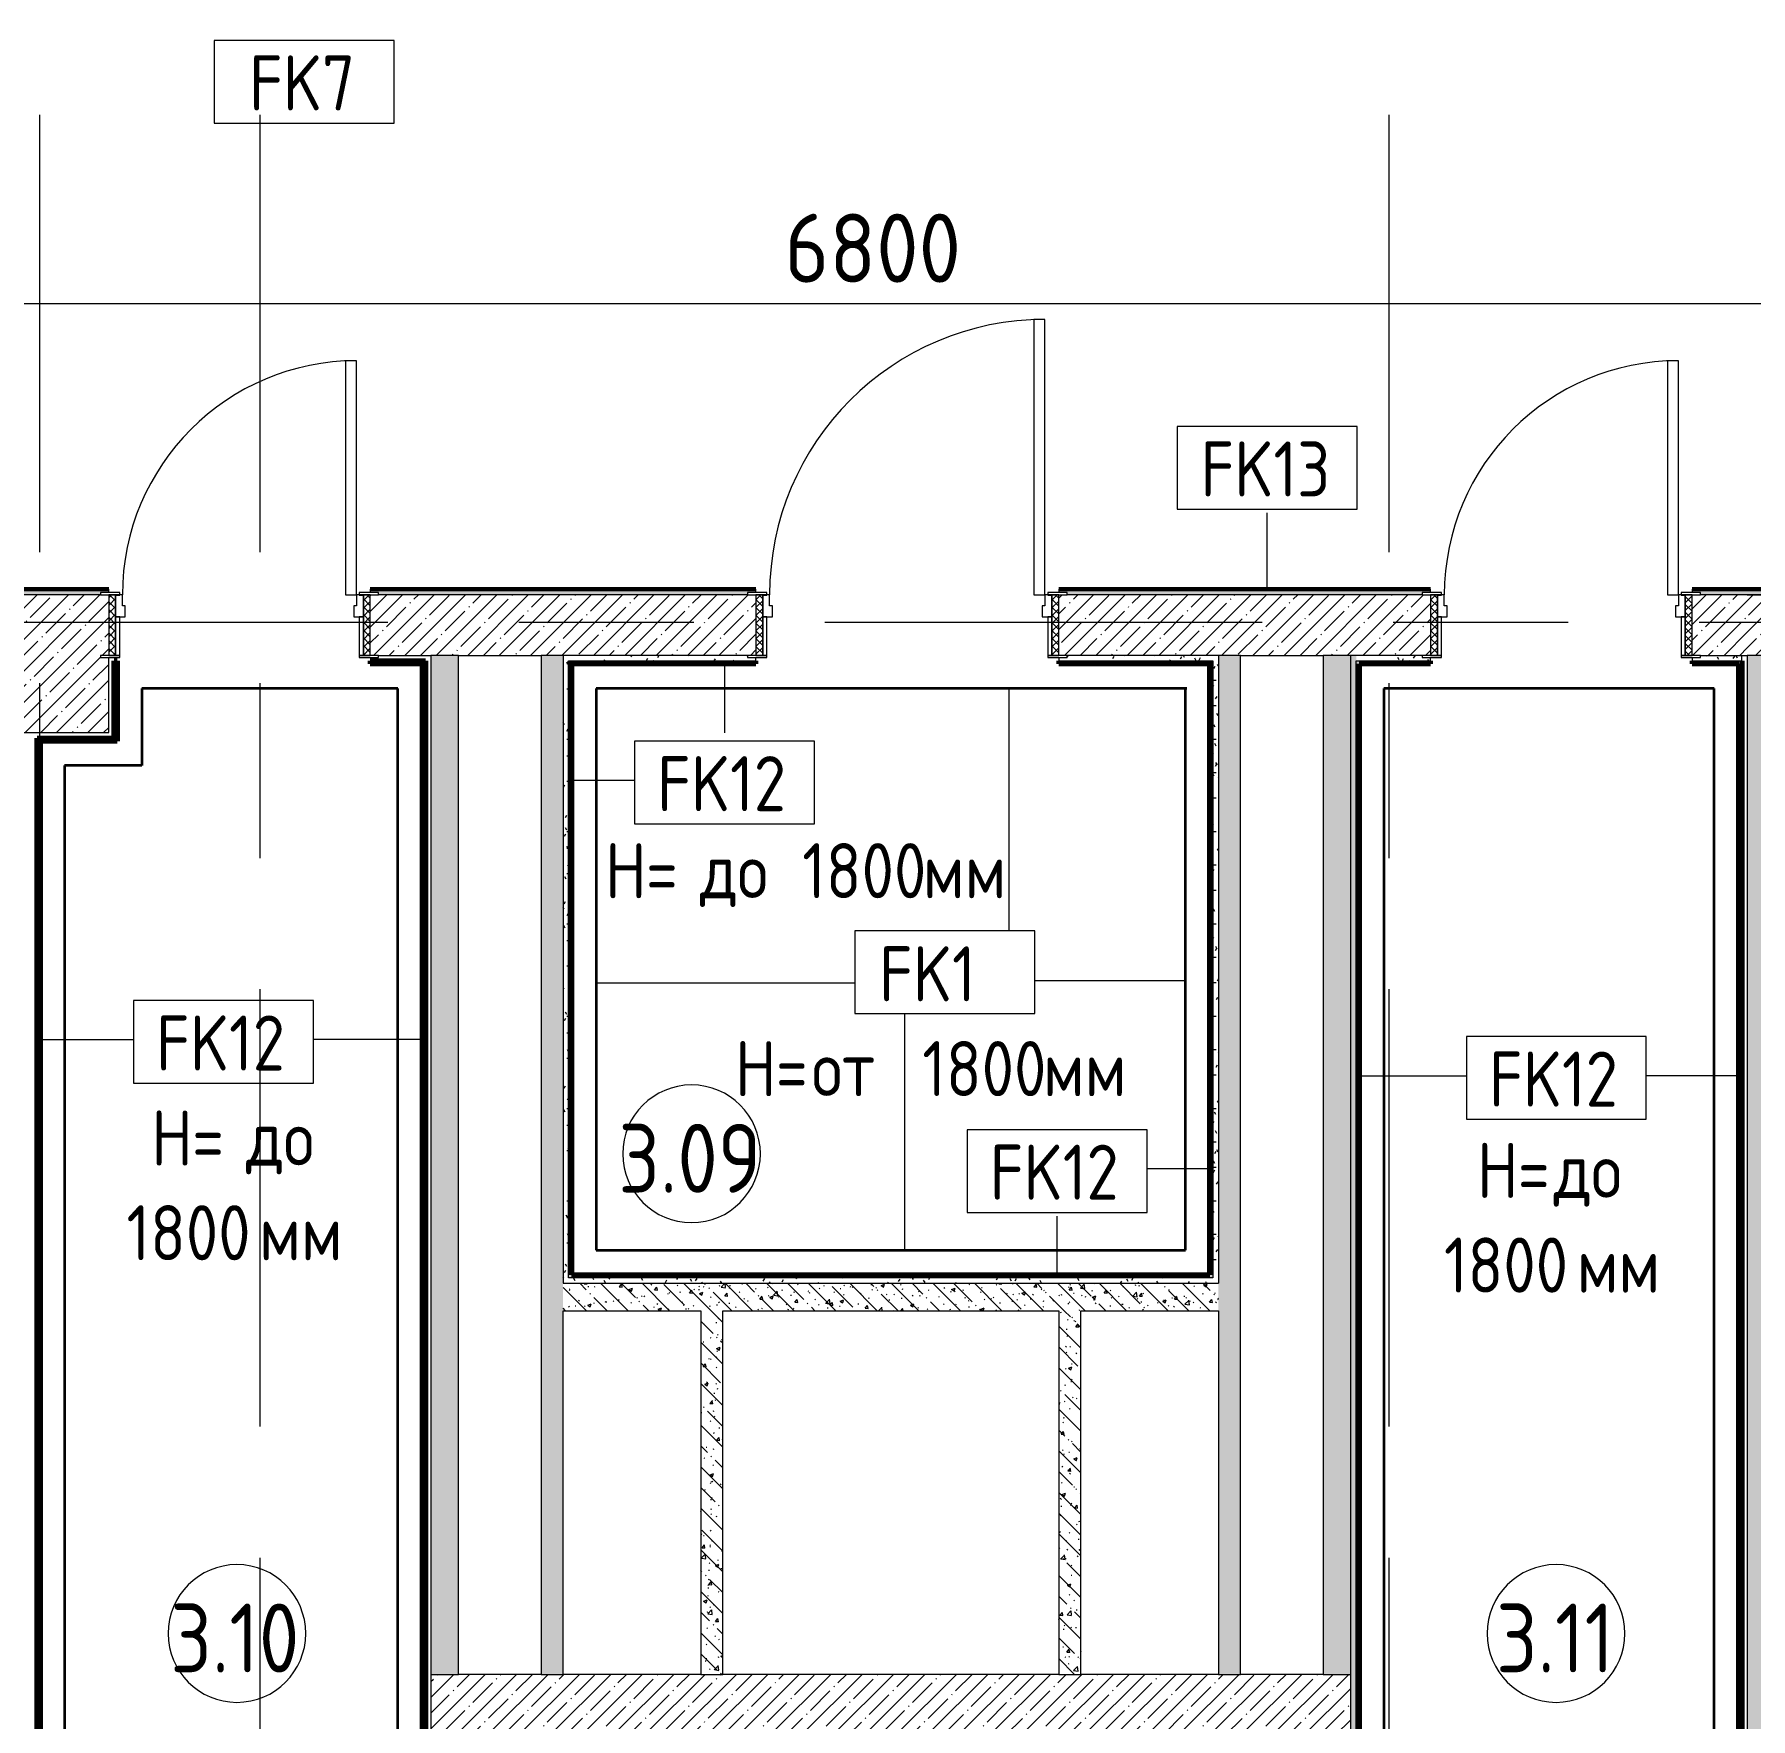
# Model space of a CAD drawing. Header units: millimetres. Extents: x 35524 to 235479, y -8553 to 29000.
# Drawn here: x 65640 to 71872, y 3819 to 9935 of the extents above; entities that cross this region are included whole.
import ezdxf

# ---------------------------------------------------------------- set-up
doc = ezdxf.new("R2010")
doc.units = ezdxf.units.MM
doc.linetypes.add('Осевая', pattern=[3175, 635, -476.25, 1587.5, -476.25])
for name, color, linetype, lineweight in [('A-ANNO-DIMS', 7, 'Continuous', 9), ('A-ANNO-DIMS-100', 7, 'Continuous', 9), ('A-AREA-IDEN', 7, 'Continuous', 9), ('A-DETL', 7, 'Continuous', 9), ('A-DETL-1', 7, 'Continuous', 35), ('A-DOOR', 7, 'Continuous', 9), ('A-DOOR-1', 7, 'Continuous', 13), ('A-DOOR-FRAM', 7, 'Continuous', 13), ('A-DOOR-FRAM-1', 7, 'Continuous', 9), ('A-WALL', 7, 'Continuous', 9), ('A-WALL-IDEN', 7, 'Continuous', 9), ('I-WALL', 7, 'Continuous', 9), ('S-COLS', 7, 'Continuous', 9), ('Оси-2', 7, 'Осевая', 9)]:
    doc.layers.add(name, color=color, linetype=linetype, lineweight=lineweight)
for name, color, linetype, lineweight, true_color in [('G-ANNO-TEXT-1', 7, 'Continuous', 9, 0x3c3c3c), ('I-WALL-16', 7, 'Continuous', 70, 0x3f92ba), ('I-WALL-2', 7, 'Continuous', 9, 0x3f92ba), ('I-WALL-4', 7, 'Continuous', 9, 0xc0c0c0), ('I-WALL-6', 5, 'Continuous', 53, 0x0000ff)]:
    doc.layers.add(name, color=color, linetype=linetype, lineweight=lineweight, true_color=true_color)
doc.styles.add('GOST Common_1', font='GOST_Common.ttf', dxfattribs={"width": 0.9, "height": 250})
doc.styles.add('GOST Common_2', font='GOST_Common.ttf', dxfattribs={"width": 0.9, "height": 200})
doc.styles.add('ISOCPEUR', font='isocpeur.ttf', dxfattribs={"width": 0.9, "height": 250})
doc.dimstyles.new('ISO-2_5_0_9К_БОЛЬШОЙ_1', dxfattribs={"dimscale": 304.8, "dimtxt": 248.995294, "dimasz": 0.492126, "dimexe": 0.393701, "dimexo": 0.984252, "dimgap": 0, "dimtad": 1, "dimdec": 0, "dimrnd": 10, "dimzin": 0, "dimdsep": 46, "dimtxsty": 'ISOCPEUR', "dimblk1": 'OBLIQUE', "dimblk2": 'OBLIQUE', "dimsah": 1, "dimcen": 0.09, "dimdle": 0.393701, "dimazin": 0, "dimtfac": 1, "dimtdec": 4, "dimtix": 1, "dimtmove": 0, "dimatfit": 3, "dimfxl": 1, "dimtvp": 1, "dimtolj": 1, "dimtzin": 0, "dimarcsym": 2})
pattern_1 = [(45, (0, 0), (-57.02463, 57.02463), []), (45, (57.025, 0), (-57.02463, 57.02463), [100.806, -20.161, 3.353, -16.808])]
pattern_2 = [(135, (0, 0), (-75.43415, -75.43415), [106.68, -17.78, 3.556, -17.78]), (135, (0, 75.39), (-75.43415, -75.43415), []), (50, (0, 0), (127.52922, -11.15758), [13.335, -146.685]), (355, (0, 0), (-24.66966, 133.74002), [10.668, -117.348]), (100.451, (10.63, -0.93), (102.85973, 122.58178), [11.333, -124.663]), (46.184, (0, 35.56), (189.75516, -29.43036), [20.002, -220.027]), (96.636, (15.81, 33.1), (166.1822, 173.1996), [17, -186.995]), (351.184, (0, 35.56), (166.18393, 173.1976), [16.002, -176.022]), (21, (17.78, 26.67), (106.13027, -71.58603), [13.335, -146.685]), (326, (17.78, 26.67), (43.26188, 128.93175), [10.668, -117.348]), (71.451, (26.62, 20.7), (149.39198, 57.34505), [11.333, -124.663]), (37.5, (0, 0), (2.162228, 59.188357), [3.353, -112.573, 3.353, -115.773, -117.793]), (37.5, (0, 0), (2.162228, 59.188357), [-235.052, 3.353, -114.44]), (7.5, (0, 0), (46.77386, 70.12615), [3.353, -64.567, 3.353, -109.906, -44.894]), (7.5, (0, 0), (46.77386, 70.12615), [-181.178, 3.353, -41.542]), (327.5, (-39.65, 0), (94.91367, -4.010093), [3.353, -41.097, 3.353, -135.331, -184.023]), (327.5, (-39.65, 0), (94.91367, -4.010093), [-183.134, 3.353, -180.67]), (317.5, (-57.43, 0), (103.69057, 17.79882), [3.353, -54.432, 3.353, -88.748, -130.683]), (317.5, (-57.43, 0), (103.69057, 17.79882), [-149.885, 3.353, -127.33])]
pattern_3 = [(0, (0, 0), (121.92, 30.48), [10.058, -81.382, 10.058, -81.382, -487.68]), (0, (0, 0), (121.92, 30.48), [-182.88, 10.058, -172.822, 10.058, -81.382, -213.36]), (0, (0, 0), (121.92, 30.48), [-457.2, 10.058, -50.902, 10.058, -142.342]), (120, (45.72, 15.24), (-87.356454, 90.345817), [10.058, -81.382, 10.058, -81.382, -487.68]), (120, (45.72, 15.24), (-87.356454, 90.345817), [-182.88, 10.058, -172.822, 10.058, -81.382, -213.36]), (120, (45.72, 15.24), (-87.356454, 90.345817), [-457.2, 10.058, -50.902, 10.058, -142.342]), (240, (60.96, 76.2), (-34.563546, -120.825817), [10.058, -81.382, 10.058, -81.382, -487.68]), (240, (60.96, 76.2), (-34.563546, -120.825817), [-182.88, 10.058, -172.822, 10.058, -81.382, -213.36]), (240, (60.96, 76.2), (-34.563546, -120.825817), [-457.2, 10.058, -50.902, 10.058, -142.342])]

# ---------------------------------------------------------------- blocks, each defined once
blk = doc.blocks.new('BSC_Колонна _Прямоугольная - 500х500-V13-План отделки стен 3 этажа в осях 12-23')
at = {"layer": 'S-COLS'}
h = blk.add_hatch(dxfattribs=at)
h.set_pattern_fill('FP_14', color=256, style=0, pattern_type=2)
h.set_pattern_definition([(45, (-65660, -7650), (-57.02463, 57.02463), []), (45, (-65602.975, -7650), (-57.02463, 57.02463), [100.806, -20.161, 3.353, -16.808])])
h.paths.add_polyline_path([(-250, -250), (250, -250), (250, 22), (220, 22), (220, 30), (250, 30), (250, 250), (-250, 250), (-250, 30)])
for p, q in [((220, 250), (-250, 250)), ((-250, 250), (-250, -250)), ((250, -250), (250, 22)), ((-250, -250), (250, -250))]:
    blk.add_line(p, q, dxfattribs=at)
blk = doc.blocks.new('110_Дверь_СКБ_1Ст_Внутренняя1 - Д-7_л__950x2100h_Туалет-21784696-План отделки стен 3 этажа в осях 12-23')
at = {"layer": 'A-DOOR'}
h = blk.add_hatch(dxfattribs=at)
h.set_pattern_fill('FP_33', color=256, style=0, pattern_type=2)
h.set_pattern_definition([(135, (1826.41, 174.685), (-14.14214, -14.14214), []), (225, (1826.41, 174.685), (14.14214, -14.14214), [])])
h.paths.add_polyline_path([(487.5, -110), (487.5, 110), (462.5, 110), (462.5, -110)])
at = {"layer": 'A-DOOR-FRAM-1'}
h = blk.add_hatch(dxfattribs=at)
h.set_pattern_fill('FP_34', color=256, style=0, pattern_type=2)
h.set_pattern_definition([(45, (-296.384, 174.685), (-14.1421, 14.1421), []), (135, (-296.384, 174.685), (-14.1421, -14.1421), [])])
h.paths.add_polyline_path([(-437.5, -110), (-437.5, 110), (-462.5, 110), (-462.5, -110)])
at = {"layer": 'A-DOOR'}
blk.add_arc((437.5, 110), 850, 90, 180, dxfattribs=at)
at = {"layer": 'A-DOOR-1'}
for p, q in [((437.5, 960), (397.5, 960)), ((397.5, 960), (397.5, 110)), ((437.5, 110), (437.5, 960)), ((397.5, 110), (437.5, 110))]:
    blk.add_line(p, q, dxfattribs=at)
at = {"layer": 'A-DOOR-FRAM'}
for p, q in [((-422.5, 118), (-492.5, 118)), ((-492.5, 118), (-492.5, 110)), ((-492.5, 110), (-422.5, 110)), ((-437.5, 110), (-462.5, 110)), ((-462.5, 110), (-462.5, -110)), ((-412.5, 110), (-437.5, 110)), ((-437.5, 110), (-437.5, 30)), ((-437.5, -110), (-437.5, 110)), ((-422.5, 110), (-437.5, 110)), ((-437.5, 110), (-437.5, 109)), ((-437.5, 109), (-422.5, 109)), ((-422.5, 110), (-422.5, 118)), ((-422.5, 109), (-422.5, 110)), ((-412.5, 70), (-412.5, 110)), ((-402.5, 70), (-412.5, 70)), ((-402.5, 30), (-402.5, 70)), ((437.5, 70), (427.5, 70)), ((427.5, 70), (427.5, 30)), ((437.5, 110), (437.5, 70)), ((462.5, 110), (437.5, 110)), ((517.5, 118), (447.5, 118)), ((447.5, 118), (447.5, 110)), ((462.5, 110), (447.5, 110)), ((447.5, 110), (447.5, 109)), ((447.5, 110), (517.5, 110)), ((447.5, 109), (462.5, 109)), ((462.5, 30), (462.5, 110)), ((487.5, 110), (462.5, 110)), ((462.5, 110), (462.5, -110)), ((462.5, 109), (462.5, 110)), ((487.5, -110), (487.5, 110)), ((517.5, 110), (517.5, 118)), ((-437.5, 30), (-402.5, 30)), ((-422.5, 30), (-437.5, 30)), ((-437.5, 30), (-437.5, -110)), ((-422.5, -110), (-422.5, 30)), ((427.5, 30), (462.5, 30)), ((462.5, 30), (447.5, 30)), ((447.5, 30), (447.5, -110)), ((462.5, -110), (462.5, 30)), ((-422.5, -110), (-492.5, -110)), ((-492.5, -110), (-492.5, -118)), ((-492.5, -118), (-422.5, -118)), ((-462.5, -110), (-437.5, -110)), ((-437.5, -110), (-422.5, -110)), ((-422.5, -118), (-422.5, -110)), ((447.5, -110), (462.5, -110)), ((517.5, -110), (447.5, -110)), ((447.5, -110), (447.5, -118)), ((447.5, -118), (517.5, -118)), ((462.5, -110), (487.5, -110)), ((517.5, -118), (517.5, -110))]:
    blk.add_line(p, q, dxfattribs=at)
blk = doc.blocks.new('110_Дверь_СКБ_1Ст_Внутренняя1 - Д-4 1100x2100h_су мгн-31586709-План отделки стен 3 этажа в осях 12-23')
at = {"layer": 'A-DOOR'}
h = blk.add_hatch(dxfattribs=at)
h.set_pattern_fill('FP_35', color=256, style=0, pattern_type=2)
h.set_pattern_definition([(135, (1751.41, 174.685), (-14.14214, -14.14214), []), (225, (1751.41, 174.685), (14.14214, -14.14214), [])])
h.paths.add_polyline_path([(562.5, -110), (562.5, 110), (537.5, 110), (537.5, -110)])
at = {"layer": 'A-DOOR-FRAM-1'}
h = blk.add_hatch(dxfattribs=at)
h.set_pattern_fill('FP_36', color=256, style=0, pattern_type=2)
h.set_pattern_definition([(45, (-371.384, 174.685), (-14.1421, 14.1421), []), (135, (-371.384, 174.685), (-14.1421, -14.1421), [])])
h.paths.add_polyline_path([(-512.5, -110), (-512.5, 110), (-537.5, 110), (-537.5, -110)])
at = {"layer": 'A-DOOR'}
blk.add_arc((512.5, 110), 1000, 90, 180, dxfattribs=at)
at = {"layer": 'A-DOOR-1'}
for p, q in [((512.5, 1110), (472.5, 1110)), ((472.5, 1110), (472.5, 110)), ((512.5, 110), (512.5, 1110)), ((472.5, 110), (512.5, 110))]:
    blk.add_line(p, q, dxfattribs=at)
at = {"layer": 'A-DOOR-FRAM'}
for p, q in [((-497.5, 118), (-567.5, 118)), ((-567.5, 118), (-567.5, 110)), ((-567.5, 110), (-497.5, 110)), ((-512.5, 110), (-537.5, 110)), ((-537.5, 110), (-537.5, -110)), ((-487.5, 110), (-512.5, 110)), ((-512.5, 110), (-512.5, 30)), ((-512.5, -110), (-512.5, 110)), ((-497.5, 110), (-512.5, 110)), ((-512.5, 110), (-512.5, 109)), ((-512.5, 109), (-497.5, 109)), ((-497.5, 110), (-497.5, 118)), ((-497.5, 109), (-497.5, 110)), ((-487.5, 70), (-487.5, 110)), ((-477.5, 70), (-487.5, 70)), ((-477.5, 30), (-477.5, 70)), ((512.5, 70), (502.5, 70)), ((502.5, 70), (502.5, 30)), ((512.5, 110), (512.5, 70)), ((537.5, 110), (512.5, 110)), ((592.5, 118), (522.5, 118)), ((522.5, 118), (522.5, 110)), ((537.5, 110), (522.5, 110)), ((522.5, 110), (522.5, 109)), ((522.5, 110), (592.5, 110)), ((522.5, 109), (537.5, 109)), ((537.5, 30), (537.5, 110)), ((562.5, 110), (537.5, 110)), ((537.5, 110), (537.5, -110)), ((537.5, 109), (537.5, 110)), ((562.5, -110), (562.5, 110)), ((592.5, 110), (592.5, 118)), ((-512.5, 30), (-477.5, 30)), ((-497.5, 30), (-512.5, 30)), ((-512.5, 30), (-512.5, -110)), ((-497.5, -110), (-497.5, 30)), ((502.5, 30), (537.5, 30)), ((537.5, 30), (522.5, 30)), ((522.5, 30), (522.5, -110)), ((537.5, -110), (537.5, 30)), ((-497.5, -110), (-567.5, -110)), ((-567.5, -110), (-567.5, -118)), ((-567.5, -118), (-497.5, -118)), ((-537.5, -110), (-512.5, -110)), ((-512.5, -110), (-497.5, -110)), ((-497.5, -118), (-497.5, -110)), ((522.5, -110), (537.5, -110)), ((592.5, -110), (522.5, -110)), ((522.5, -110), (522.5, -118)), ((522.5, -118), (592.5, -118)), ((537.5, -110), (562.5, -110)), ((592.5, -118), (592.5, -110))]:
    blk.add_line(p, q, dxfattribs=at)
blk = doc.blocks.new('Марка_Помещения - Номер-25198446-План отделки стен 3 этажа в осях 12-23')
at = {"layer": 'A-AREA-IDEN'}
for start, end in [(360, 180), (180, 360)]:
    blk.add_arc((0, 0), 2.5, start, end, dxfattribs=at)
blk = doc.blocks.new('М_стена_0001 - Типоразмер_без рамки-25382661-План отделки стен 3 этажа в осях 12-23')
at = {"layer": 'A-WALL-IDEN'}
for p, q in [((3.258, 1.523), (-3.273, 1.523)), ((-3.273, 1.523), (-3.273, -1.477)), ((3.258, -1.477), (3.258, 1.523)), ((-3.273, -1.477), (3.258, -1.477))]:
    blk.add_line(p, q, dxfattribs=at)
blk = doc.blocks.new('DIMBLOCK2-План отделки стен 3 этажа в осях 12-23')
at = {"layer": 'A-ANNO-DIMS-100'}
for p, q in [((65280, 8221), (65280, 9077.1)), ((72080, 8221), (72080, 9077.1)), ((65160, 8957.1), (72080, 8957.1)), ((65280, 8957.1), (65280, 8221)), ((72080, 8957.1), (72080, 8221))]:
    blk.add_line(p, q, dxfattribs=at)
at = {"layer": 'A-ANNO-DIMS-100', "lineweight": 20}
for p, q in [((65280, 8957.1), (65355, 9032.1)), ((72080, 8957.1), (72155, 9032.1)), ((65280, 8957.1), (65205, 8882.1)), ((72080, 8957.1), (72005, 8882.1))]:
    blk.add_line(p, q, dxfattribs=at)
at = {"layer": 'A-ANNO-DIMS-100', "color": 0, "insert": (68364, 9283.7), "char_height": 250, "width": 758.478, "attachment_point": 1, "line_spacing_factor": 1.149209, "style": 'ISOCPEUR'}
blk.add_mtext('6800', dxfattribs=at)
blk = doc.blocks.new('_Oblique')
at = {"color": 0, "linetype": 'ByBlock', "lineweight": -2}
blk.add_line((-0.5, -0.5), (0.5, 0.5), dxfattribs=at)

msp = doc.modelspace()

# ---------------------------------------------------------------- hatches: boundary and pattern name
at = {"layer": 'I-WALL'}
h = msp.add_hatch(dxfattribs=at)
h.set_pattern_fill('FP_71', color=256, style=0, pattern_type=2)
h.set_pattern_definition(pattern_3)
h.paths.add_polyline_path([(71860, 7900), (72250, 7900), (72250, 7908), (72305, 7908), (72305, 7920), (71660, 7920), (71660, 7908), (71690, 7908), (71690, 7900), (71813.7, 7900)])
h.paths.add_polyline_path([(70680, 7900), (70680, 7908), (70710, 7908), (70710, 7920), (69360, 7920), (69360, 7908), (69390, 7908), (69390, 7900), (70357.1, 7900)])
h.paths.add_polyline_path([(74100, 7900), (74100, 7920), (73705, 7920), (73705, 7908), (73760, 7908), (73760, 7900)])
h.paths.add_polyline_path([(61618, 7900), (65880, 7900), (65880, 7908), (65910, 7908), (65910, 7920), (60470, 7920), (60470, 7900), (61410, 7900)])
h.paths.add_polyline_path([(67444.1, 7900), (68230, 7900), (68230, 7908), (68260, 7908), (68260, 7920), (66860, 7920), (66860, 7908), (66890, 7908), (66890, 7900)])
h.paths.add_polyline_path([(50859.9, 7900), (57970, 7900), (57970, 7920), (50859.9, 7920)])
h.paths.add_polyline_path([(48359.9, 7900), (48359.9, 7920), (42130, 7920), (42130, 7900), (47910, 7900)])
h.paths.add_polyline_path([(39630, 7900), (39630, 7920), (38760, 7920), (38760, 7900), (39041.8, 7900)])
h = msp.add_hatch(dxfattribs=at)
h.set_pattern_fill('FP_17', color=256, style=0, pattern_type=2)
h.set_pattern_definition(pattern_1)
h.paths.add_polyline_path([(67080, 7680), (68260, 7680), (68260, 7900), (66860, 7900), (66860, 7680), (66890, 7680)])
h.paths.add_polyline_path([(71813.7, 7680), (71860, 7680), (71860, 7900), (71660, 7900), (71660, 7680), (71690, 7680)])
h.paths.add_polyline_path([(69390, 7680), (70710, 7680), (70710, 7900), (69360, 7900), (69360, 7680)])
h = msp.add_hatch(dxfattribs=at)
h.set_pattern_fill('FP_17', color=256, style=0, pattern_type=2)
h.set_pattern_definition(pattern_1)
h.paths.add_polyline_path([(73760, 7680), (75480, 7680), (75480, 7900), (73705, 7900), (73705, 7680)])
h.paths.add_polyline_path([(72305, 7680), (72305, 7900), (71860, 7900), (71860, 7680), (72250, 7680)])
h = msp.add_hatch(dxfattribs=at)
h.set_pattern_fill('FP_24', color=256, style=0, pattern_type=2)
h.set_pattern_definition(pattern_2)
h.paths.add_polyline_path([(67080, 3980), (67180, 3980), (67180, 7680), (67080, 7680), (67080, 6925.5)])
h = msp.add_hatch(dxfattribs=at)
h.set_pattern_fill('FP_24', color=256, style=0, pattern_type=2)
h.set_pattern_definition(pattern_2)
h.paths.add_polyline_path([(67560, 3980), (67560, 7680), (67480, 7680), (67480, 3980)])
h = msp.add_hatch(dxfattribs=at)
h.set_pattern_fill('FP_71', color=256, style=0, pattern_type=2)
h.set_pattern_definition(pattern_3)
h.paths.add_polyline_path([(68260, 7660), (68260, 7672), (68230, 7672), (68230, 7680), (67560, 7680), (67560, 7660), (68230, 7660)])
h.paths.add_polyline_path([(69940, 7660), (69940, 7680), (69390, 7678.9), (69390, 7672), (69360, 7672), (69360, 7660), (69920, 7660)])
h = msp.add_hatch(dxfattribs=at)
h.set_pattern_fill('FP_24', color=256, style=0, pattern_type=2)
h.set_pattern_definition(pattern_2)
h.paths.add_polyline_path([(70020, 3980), (70020, 7680), (69940, 7680), (69940, 3980)])
h = msp.add_hatch(dxfattribs=at)
h.set_pattern_fill('FP_24', color=256, style=0, pattern_type=2)
h.set_pattern_definition(pattern_2)
h.paths.add_polyline_path([(70420, 3980), (70420, 7680), (70320, 7680), (70320, 3980), (70357.1, 3980)])
h = msp.add_hatch(dxfattribs=at)
h.set_pattern_fill('FP_71', color=256, style=0, pattern_type=2)
h.set_pattern_definition(pattern_3)
h.paths.add_polyline_path([(70420, 3740), (70440, 3740), (70440, 7680), (70420, 7680), (70420, 3760)])
h = msp.add_hatch(dxfattribs=at)
h.set_pattern_fill('FP_71', color=256, style=0, pattern_type=2)
h.set_pattern_definition(pattern_3)
h.paths.add_polyline_path([(71690, 7660), (71840, 7660), (71840, 7680), (71690, 7680), (71690, 7672), (71660, 7672), (71660, 7660)])
h.paths.add_polyline_path([(70680, 7660), (70710, 7660), (70710, 7672), (70680, 7672), (70680, 7680), (70440, 7680), (70440, 7660)])
h = msp.add_hatch(dxfattribs=at)
h.set_pattern_fill('FP_17', color=256, style=0, pattern_type=2)
h.set_pattern_definition(pattern_1)
h.paths.add_polyline_path([(71860, 120), (72080, 120), (72080, 7680), (71860, 7680), (71860, 140)])
h = msp.add_hatch(dxfattribs=at)
h.set_pattern_fill('FP_71', color=256, style=0, pattern_type=2)
h.set_pattern_definition(pattern_3)
h.paths.add_polyline_path([(67580, 5400), (67580, 7660), (67560, 7660), (67560, 5400)])
h = msp.add_hatch(dxfattribs=at)
h.set_pattern_fill('FP_71', color=256, style=0, pattern_type=2)
h.set_pattern_definition(pattern_3)
h.paths.add_polyline_path([(69920, 5420), (69940, 5420), (69940, 7660), (69920, 7660), (69920, 6925.5)])
h = msp.add_hatch(dxfattribs=at)
h.set_pattern_fill('FP_24', color=256, style=0, pattern_type=2)
h.set_pattern_definition(pattern_2)
h.paths.add_polyline_path([(68140, 5300), (69940, 5300), (69940, 5400), (67560, 5400), (67560, 5300), (68060, 5300)])
h = msp.add_hatch(dxfattribs=at)
h.set_pattern_fill('FP_71', color=256, style=0, pattern_type=2)
h.set_pattern_definition(pattern_3)
h.paths.add_polyline_path([(69940, 5400), (69940, 5420), (67580, 5420), (67580, 5400)])
h = msp.add_hatch(dxfattribs=at)
h.set_pattern_fill('FP_24', color=256, style=0, pattern_type=2)
h.set_pattern_definition(pattern_2)
h.paths.add_polyline_path([(68060, 3980), (68140, 3980), (68140, 5300), (68060, 5300), (68060, 5051.8)])
h = msp.add_hatch(dxfattribs=at)
h.set_pattern_fill('FP_24', color=256, style=0, pattern_type=2)
h.set_pattern_definition(pattern_2)
h.paths.add_polyline_path([(69440, 3980), (69440, 5300), (69360, 5300), (69360, 3980)])
h = msp.add_hatch(dxfattribs=at)
h.set_pattern_fill('FP_17', color=256, style=0, pattern_type=2)
h.set_pattern_definition(pattern_1)
h.paths.add_polyline_path([(68465, 3760), (70420, 3760), (70420, 3980), (67080, 3980), (67080, 3760), (68385, 3760)])
at = {"layer": 'I-WALL-2'}
for points in [[(65941, 7369), (65941, 7660), (65930, 7660), (65930, 7369)], [(66860, 7649), (67049, 7649), (67049, 7660), (66860, 7660)], [(67049, 3739), (67060, 3740), (67060, 7660), (67049, 7660), (67049, 6925.5)], [(67591, 5431), (67591, 7649), (67580, 7649), (67580, 5431)], [(69920, 5420), (69920, 7649), (69909, 7649), (69909, 5420)], [(70451, 3740), (70451, 7649), (70440, 7649), (70440, 3740)], [(71840, 151), (71840, 7649), (71829, 7649), (71829, 151)], [(65661, 431), (65661, 7380), (65650, 7380), (65650, 431)], [(65930, 7369), (65930, 7380), (65661, 7380), (65661, 7369)], [(69909, 5420), (69909, 5431), (67580, 5431), (67580, 5420)]]:
    msp.add_hatch(color=256, dxfattribs=at).paths.add_polyline_path(points)
h = msp.add_hatch(color=256, dxfattribs=at)
h.paths.add_polyline_path([(69920, 7649), (69920, 7660), (69360, 7660), (69360, 7649), (69909, 7649)])
h.paths.add_polyline_path([(68260, 7649), (68260, 7660), (67580, 7660), (67580, 7649), (67591, 7649)])
h = msp.add_hatch(color=256, dxfattribs=at)
h.paths.add_polyline_path([(71829, 7649), (71840, 7649), (71840, 7660), (71660, 7660), (71660, 7649), (71813.7, 7649)])
h.paths.add_polyline_path([(70440, 7649), (70710, 7649), (70710, 7660), (70440, 7660)])

# ---------------------------------------------------------------- linework, layer by layer
at = {"layer": 'A-DETL'}
for p, q in [((69180, 6680), (69180, 7560)), ((69273.1, 6680), (68620, 6680)), ((68620, 6680), (68620, 6380)), ((69273.1, 6380), (69273.1, 6680)), ((68620, 6490), (67680, 6490)), ((69273.1, 6500), (69820, 6500)), ((68620, 6380), (69273.1, 6380)), ((68800, 6380), (68800, 5520))]:
    msp.add_line(p, q, dxfattribs=at)
at = {"layer": 'A-DETL-1'}
for p, q in [((66960, 7560), (66030, 7560)), ((66030, 7560), (66030, 7280)), ((66960, 3640), (66960, 7560)), ((69825, 7560), (67680, 7560)), ((67680, 7560), (67680, 5520)), ((69820, 5520), (69820, 7560)), ((71740, 7560), (70540, 7560)), ((70540, 7560), (70540, 3640)), ((71740, 560), (71740, 7560)), ((66030, 7280), (65750, 7280)), ((65750, 7280), (65750, 526.5)), ((67680, 5520), (69820, 5520))]:
    msp.add_line(p, q, dxfattribs=at)
at = {"layer": 'A-WALL'}
for p, q in [((72250, 7900), (71860, 7900)), ((71860, 7900), (72250, 7900)), ((67180, 7680), (67080, 7680)), ((68230, 7680), (67480, 7680)), ((67560, 7680), (67560, 5400)), ((70020, 7680), (69390, 7680)), ((69940, 7680), (69940, 5400)), ((70680, 7680), (70320, 7680)), ((71690, 7680), (71840, 7680)), ((72080, 7680), (71860, 7680)), ((67560, 5400), (69940, 5400)), ((67080, 3980), (67180, 3980)), ((67480, 3980), (67560, 3980)), ((68060, 3980), (68140, 3980)), ((69360, 3980), (69440, 3980)), ((69940, 3980), (70020, 3980)), ((70320, 3980), (70420, 3980))]:
    msp.add_line(p, q, dxfattribs=at)
at = {"layer": 'A-WALL-IDEN'}
for p, q in [((70116.5, 7920.5), (70116.5, 8197.2)), ((68146.1, 7654.5), (68146.1, 7398.7)), ((67585.5, 7226.7), (67819.5, 7226.7)), ((65655.5, 6285), (66000.1, 6285)), ((67054.5, 6285), (66653.3, 6285)), ((70445.5, 6153.9), (70840.4, 6153.9)), ((71834.5, 6153.9), (71493.6, 6153.9)), ((69914.5, 5815.8), (69680.7, 5815.8)), ((69354.1, 5425.5), (69354.1, 5643.8))]:
    msp.add_line(p, q, dxfattribs=at)
at = {"layer": 'I-WALL-16'}
for p, q in [((65930, 7380), (65930, 7660)), ((65941, 7660), (65930, 7660)), ((65941, 7660), (65941, 7369)), ((66860, 7660), (67060, 7660)), ((66860, 7660), (66860, 7649)), ((67049, 7649), (66860, 7649)), ((67049, 3729), (67049, 7660)), ((67060, 7660), (67060, 3739)), ((68260, 7649), (67580, 7649)), ((67591, 7649), (67591, 5431)), ((68260, 7649), (68260, 7660)), ((69360, 7660), (69360, 7649)), ((69920, 7649), (69360, 7649)), ((69909, 5431), (69909, 7649)), ((70710, 7649), (70451, 7649)), ((70451, 7649), (70451, 3740)), ((70710, 7649), (70710, 7660)), ((71660, 7660), (71660, 7649)), ((71829, 7649), (71660, 7649)), ((71829, 151), (71829, 7649)), ((71840, 7660), (71840, 140)), ((65650, 420), (65650, 7380)), ((65650, 7380), (65930, 7380)), ((65661, 7380), (65661, 431)), ((65941, 7369), (65661, 7369)), ((67591, 5431), (69909, 5431))]:
    msp.add_line(p, q, dxfattribs=at)
at = {"layer": 'I-WALL-4'}
for p, q in [((65910, 7908), (65910, 7920)), ((66860, 7920), (66860, 7908)), ((68260, 7908), (68260, 7920)), ((69360, 7920), (69360, 7908)), ((70710, 7908), (70710, 7920)), ((71660, 7920), (71660, 7908)), ((68230, 7900), (66890, 7900)), ((70680, 7900), (69390, 7900)), ((71860, 7900), (71690, 7900)), ((66890, 7680), (67080, 7680)), ((67080, 7680), (67080, 3760)), ((67180, 3980), (67180, 7680)), ((67180, 7680), (67480, 7680)), ((67480, 7680), (67480, 3980)), ((68260, 7660), (68260, 7672)), ((69360, 7672), (69360, 7660)), ((70020, 3980), (70020, 7680)), ((70020, 7680), (70320, 7680)), ((70320, 7680), (70320, 3980)), ((70420, 3760), (70420, 7680)), ((70710, 7660), (70710, 7672)), ((71660, 7672), (71660, 7660)), ((71840, 7680), (71860, 7680)), ((71840, 7660), (71840, 7680)), ((71860, 7680), (71860, 140)), ((67580, 7660), (68260, 7660)), ((67580, 5420), (67580, 7660)), ((69360, 7660), (69920, 7660)), ((69920, 7660), (69920, 5420)), ((70440, 3740), (70440, 7660)), ((70440, 7660), (70710, 7660)), ((71660, 7660), (71840, 7660)), ((69920, 5420), (67580, 5420)), ((67560, 3980), (67560, 5300)), ((67560, 5300), (68060, 5300)), ((68060, 5300), (68060, 3980)), ((68140, 5300), (69360, 5300)), ((68140, 3980), (68140, 5300)), ((69360, 5300), (69360, 3980)), ((69440, 5300), (69940, 5300)), ((69440, 3980), (69440, 5300)), ((69940, 5300), (69940, 3980)), ((67480, 3980), (67180, 3980)), ((68060, 3980), (67560, 3980)), ((69360, 3980), (68140, 3980)), ((69940, 3980), (69440, 3980)), ((70320, 3980), (70020, 3980))]:
    msp.add_line(p, q, dxfattribs=at)
at = {"layer": 'I-WALL-6'}
for p, q in [((65910, 7921), (65280, 7921)), ((65280, 7920), (65910, 7920)), ((65910, 7920), (65910, 7921)), ((68260, 7921), (66860, 7921)), ((66860, 7921), (66860, 7920)), ((66860, 7920), (68260, 7920)), ((68260, 7920), (68260, 7921)), ((70710, 7921), (69360, 7921)), ((69360, 7921), (69360, 7920)), ((69360, 7920), (70710, 7920)), ((70710, 7920), (70710, 7921)), ((72080, 7921), (71660, 7921)), ((71660, 7921), (71660, 7920)), ((71660, 7920), (72080, 7920))]:
    msp.add_line(p, q, dxfattribs=at)
at = {"layer": 'Оси-2'}
for p, q in [((65660, 593.7), (65660, 24898.1)), ((66460, 593.7), (66460, 24898.1)), ((70560, 593.7), (70560, 24898.1)), ((38824.4, 7800), (82060, 7800))]:
    msp.add_line(p, q, dxfattribs=at)

# ---------------------------------------------------------------- block references
at = {"layer": 'A-AREA-IDEN', "xscale": 99.99999999999993, "yscale": 99.99999999999993, "zscale": 99.99999999999993}
for p in [(68026.5, 5870.3), (66375.6, 4128.6), (71165.6, 4128.6)]:
    msp.add_blockref('Марка_Помещения - Номер-25198446-План отделки стен 3 этажа в осях 12-23', p, dxfattribs=at)
at = {"layer": 'A-DOOR'}
for name, p in [('110_Дверь_СКБ_1Ст_Внутренняя1 - Д-4 1100x2100h_су мгн-31586709-План отделки стен 3 этажа в осях 12-23', (68797.5, 7790)), ('110_Дверь_СКБ_1Ст_Внутренняя1 - Д-7_л__950x2100h_Туалет-21784696-План отделки стен 3 этажа в осях 12-23', (66372.5, 7790)), ('110_Дверь_СКБ_1Ст_Внутренняя1 - Д-7_л__950x2100h_Туалет-21784696-План отделки стен 3 этажа в осях 12-23', (71172.5, 7790))]:
    msp.add_blockref(name, p, dxfattribs=at)
at = {"layer": 'A-WALL-IDEN', "xscale": 99.99999999999993, "yscale": 99.99999999999993, "zscale": 99.99999999999993}
for p in [(66620.7, 9760.5), (70117.3, 8358.8), (68146.9, 7216.2), (66327.5, 6274.5), (71167.8, 6143.4), (69354.9, 5805.4)]:
    msp.add_blockref('М_стена_0001 - Типоразмер_без рамки-25382661-План отделки стен 3 этажа в осях 12-23', p, dxfattribs=at)
at = {"layer": 'S-COLS'}
msp.add_blockref('BSC_Колонна _Прямоугольная - 500х500-V13-План отделки стен 3 этажа в осях 12-23', (65660, 7650), dxfattribs=at)

# ---------------------------------------------------------------- texts
at = {"layer": 'A-AREA-IDEN', "char_height": 250, "attachment_point": 1, "style": 'GOST Common_1'}
for s, insert, width in [('3.09', (67760.7, 5978.9), 663.797), ('3.10', (66133.8, 4237.1), 606.076), ('3.11', (70947.6, 4237.1), 548.354)]:
    msp.add_mtext(s, dxfattribs=dict(at, insert=insert, width=width))
at = {"layer": 'A-WALL-IDEN', "char_height": 200, "attachment_point": 1, "style": 'GOST Common_2'}
for s, insert, width in [('FK7', (66419.8, 9858.5), 497.848), ('FK13', (69874.5, 8456.8), 598.861), ('FK12', (67901.4, 7314.2), 606.076), ('FK12', (66082, 6372.5), 606.076), ('FK12', (70922.3, 6241.5), 606.076), ('FK12', (69109.4, 5903.4), 606.076)]:
    msp.add_mtext(s, dxfattribs=dict(at, insert=insert, width=width))
at = {"layer": 'G-ANNO-TEXT-1', "char_height": 200, "attachment_point": 1, "style": 'GOST Common_2'}
for s, insert, width in [('\\fGOST Common|b0|i0|c204|p34|;\\W.9;Н', (67711.8, 6998.3), 180.38), (' 1800', (68319, 6998.3), 663.797), ('до', (68057.1, 6998.3), 317.468), ('мм', (68866.7, 6998.3), 360.759), ('= ', (67860.6, 6998.3), 238.101), ('FK1', (68707.4, 6623.6), 447.342), ('\\fGOST Common|b0|i0|c204|p34|;\\W.9;Н', (68183.5, 6279.6), 180.38), (' 1800', (68755, 6279.6), 663.797), ('\\fGOST Common|b0|i0|c204|p34|;\\W.9;=', (68332.3, 6279.6), 158.734), ('от', (68463.3, 6279.6), 353.544), ('мм', (69302.7, 6279.6), 360.759), ('\\fGOST Common|b0|i0|c204|p34|;\\W.9;Н', (66063.8, 6027.7), 180.38), ('\\fGOST Common|b0|i0|c204|p34|;\\W.9; ', (66671, 6027.7), 79.367), ('= ', (66212.6, 6027.7), 238.101), ('до', (66409.1, 6027.7), 317.468), ('\\fGOST Common|b0|i0|c204|p34|;\\W.9;Н', (70877.7, 5910.2), 180.38), ('\\fGOST Common|b0|i0|c204|p34|;\\W.9; ', (71419.5, 5910.2), 79.367), ('\\fGOST Common|b0|i0|c204|p34|;\\W.9;=', (71026.6, 5910.2), 158.734), ('до', (71157.5, 5910.2), 317.468), ('1800', (65974.5, 5683.7), 584.43), ('мм', (66456.7, 5683.7), 360.759), ('1800', (70758.7, 5566.2), 584.43), ('мм', (71240.9, 5566.2), 360.759)]:
    msp.add_mtext(s, dxfattribs=dict(at, insert=insert, width=width))

# ---------------------------------------------------------------- dimensions: what is measured, and where the dimension line sits
at = {"layer": 'A-ANNO-DIMS'}
dim = msp.add_linear_dim(base=(72080, 8957.1), p1=(65280, 7921), p2=(72080, 7921), dimstyle='ISO-2_5_0_9К_БОЛЬШОЙ_1', override={"dimpost": '<>', "dimfxl": 6800}, dxfattribs=at)
dim.commit()
dim.dimension.update_dxf_attribs({"geometry": 'DIMBLOCK2-План отделки стен 3 этажа в осях 12-23', "text_midpoint": (68680, 9082.1)})

doc.saveas('drawing.dxf')
